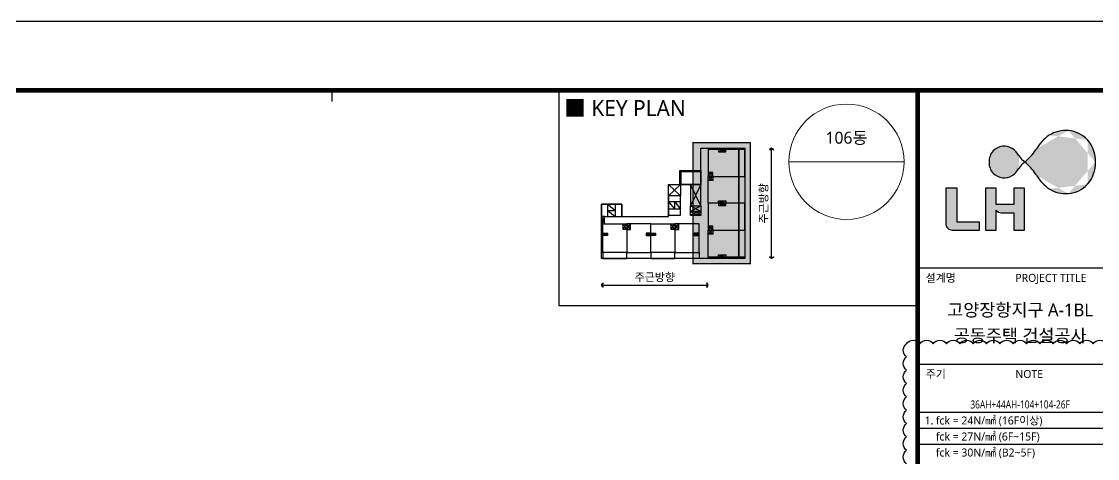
# Model space of a CAD drawing. Header units: millimetres. Extents: x 350420 to 672135, y -312840 to -44390.
# Drawn here: x 587318 to 607490, y -52571 to -44390 of the extents above; entities that cross this region are included whole.
import ezdxf
from ezdxf.enums import TextEntityAlignment as Align
from ezdxf.xclip import XClip

# ---------------------------------------------------------------- set-up
doc = ezdxf.new("R2010")
doc.units = ezdxf.units.MM
doc.header["$LTSCALE"] = 65
doc.header["$XCLIPFRAME"] = 0
for name, pattern in [('FORM_고양장항A-1BL-S-성능$0$HID', [2.3, 1.5, -0.8]), ('HID', [2.5, 2, -0.5]), ('XS-지하주차장$0$HID', [2.3, 1.5, -0.8])]:
    doc.linetypes.add(name, pattern=pattern)
doc.layers.add('211119', color=40, linetype='Continuous', plot=False)
doc.layers.add('FORM_고양장항A-1BL-S-성능$0$DEFPOINT', color=144, linetype='Continuous', plot=False)
for name, color, linetype in [('253', 253, 'Continuous'), ('FORM_고양장항A-1BL-S-성능$0$FORM', 7, 'Continuous'), ('FORM_고양장항A-1BL-S-성능$0$FTEXT', 3, 'Continuous'), ('FORM_고양장항A-1BL-S-성능$0$LH마크', 253, 'Continuous'), ('FORM_고양장항A-1BL-S-성능$0$TEXT', 3, 'Continuous'), ('KEY', 4, 'Continuous'), ('LEADER', 7, 'Continuous'), ('T', 6, 'Continuous'), ('XS-지하주차장$0$B', 9, 'XS-지하주차장$0$HID'), ('XS-지하주차장$0$COL', 2, 'Continuous'), ('XS-지하주차장$0$G', 4, 'XS-지하주차장$0$HID'), ('XS-지하주차장$0$W1-H', 11, 'XS-지하주차장$0$HID')]:
    doc.layers.add(name, color=color, linetype=linetype)
doc.layers.add('TEXT', color=3, linetype='Continuous', lineweight=9)
doc.styles.add('FORM_고양장항A-1BL-S-성능$0$맑은고딕', font='malgun.ttf')
doc.styles.add('맑은고딕', font='malgun.ttf')

# ---------------------------------------------------------------- blocks, each defined once
blk = doc.blocks.new('XS-지하주차장$0$B2-W')
at = {"layer": 'XS-지하주차장$0$W1-H'}
blk.add_arc((115555, 75425), 20500, 0, 48, dxfattribs=at)
blk = doc.blocks.new('XS-지하주차장')
at = {"layer": 'XS-지하주차장$0$B'}
for p, q in [((668060, 150575), (668060, 142515)), ((668460, 150575), (668460, 142515))]:
    blk.add_line(p, q, dxfattribs=at)
at = {"layer": 'XS-지하주차장$0$COL'}
blk.add_arc((655065, 144615), 20500, 0, 48, dxfattribs=at)
at = {"layer": 'XS-지하주차장$0$G'}
for p, q in [((671990, 143805), (671990, 150575)), ((672390, 143150), (672390, 150600))]:
    blk.add_line(p, q, dxfattribs=at)
at = {"layer": 'XS-지하주차장$0$W1-H'}
blk.add_blockref('XS-지하주차장$0$B2-W', (539510, 69190), dxfattribs=at)
blk = doc.blocks.new('FORM_고양장항A-1BL-S-성능')
at = {"layer": 'FORM_고양장항A-1BL-S-성능$0$LH마크'}
h = blk.add_hatch(color=256, dxfattribs=at)
edge = h.paths.add_edge_path()
edge.add_ellipse((777.51, 564.78), major_axis=(-0.02, 19.2), ratio=0.999999, start_angle=220.3161, end_angle=235.7162)
edge.add_ellipse((780.18, 563.8), major_axis=(11.64, 11.64), ratio=1, start_angle=278.372, end_angle=279.7927)
edge.add_ellipse((805.6, 547.01), major_axis=(0.02, 14.03), ratio=0.999999, start_angle=394.9685, end_angle=418.6858, ccw=False)
edge.add_ellipse((802.71, 550.4), major_axis=(0, 9.6), ratio=0.999999, start_angle=354.9364, end_angle=392.3497, ccw=False)
edge.add_ellipse((802.89, 550.83), major_axis=(0, 9.16), ratio=0.999999, start_angle=313.0895, end_angle=355.7979, ccw=False)
edge.add_ellipse((802.25, 550.63), major_axis=(0, 9.76), ratio=0.999999, start_angle=267.1585, end_angle=311.34, ccw=False)
edge.add_ellipse((802.25, 549.67), major_axis=(0, 9.76), ratio=0.999999, start_angle=228.6578, end_angle=272.8393, ccw=False)
edge.add_ellipse((802.89, 549.48), major_axis=(0, 9.16), ratio=0.999999, start_angle=184.2159, end_angle=226.9243, ccw=False)
edge.add_ellipse((802.71, 549.9), major_axis=(0, 9.6), ratio=0.999999, start_angle=147.6519, end_angle=185.0653, ccw=False)
edge.add_ellipse((805.6, 553.3), major_axis=(-0.01, 14.03), ratio=0.999999, start_angle=121.3304, end_angle=145.0478, ccw=False)
edge.add_ellipse((780.18, 536.51), major_axis=(-11.64, 11.64), ratio=1, start_angle=260.2073, end_angle=261.628)
edge.add_ellipse((777.51, 535.53), major_axis=(0.04, 19.2), ratio=0.999999, start_angle=-55.6701, end_angle=-40.27)
edge = h.paths.add_edge_path()
edge.add_ellipse((795.7, 557.01), major_axis=(0.01, 8.99), ratio=0.999999, start_angle=123.2371, end_angle=139.6948, ccw=False)
edge.add_ellipse((788.93, 552.73), major_axis=(-0.701, 0.701), ratio=1, start_angle=70.6407, end_angle=85.406, ccw=False)
edge.add_ellipse((782.63, 549.06), major_axis=(-0.01, 6.3), ratio=0.999999, start_angle=-59.1626, end_angle=-32.4373)
edge.add_ellipse((783.58, 550.59), major_axis=(0, 4.5), ratio=0.999999, start_angle=-32.5934, end_angle=6.8284)
edge.add_ellipse((783.54, 550.24), major_axis=(0, 4.85), ratio=0.999999, start_angle=5.9838, end_angle=45.8059)
edge.add_ellipse((783.51, 550.42), major_axis=(0, 4.7), ratio=0.999999, start_angle=47.0576, end_angle=93.2383)
edge.add_ellipse((783.51, 549.88), major_axis=(0, 4.7), ratio=0.999999, start_angle=86.7617, end_angle=132.9424)
edge.add_ellipse((783.54, 550.07), major_axis=(0, 4.85), ratio=0.999999, start_angle=134.179, end_angle=174.0011)
edge.add_ellipse((783.58, 549.72), major_axis=(0, 4.5), ratio=0.999999, start_angle=173.1716, end_angle=212.5934)
edge.add_ellipse((782.63, 551.24), major_axis=(0.01, 6.3), ratio=0.999999, start_angle=212.4373, end_angle=239.1626)
edge.add_ellipse((788.93, 547.58), major_axis=(0.701, 0.701), ratio=1, start_angle=94.594, end_angle=109.3593, ccw=False)
edge.add_ellipse((795.7, 543.3), major_axis=(0, 8.99), ratio=0.999999, start_angle=400.341, end_angle=416.7988, ccw=False)
h = blk.add_hatch(color=256, dxfattribs=at)
edge = h.paths.add_edge_path()
edge.add_line((768.81, 531.43), (768.81, 541.97))
edge.add_line((768.81, 541.97), (765.28, 541.97))
edge.add_line((765.28, 541.97), (765.28, 530.91))
edge.add_arc((767.28, 530.91), 2, 180, 270)
edge.add_line((767.28, 528.91), (775.79, 528.91))
edge.add_line((775.79, 528.91), (775.79, 531.43))
edge.add_line((775.79, 531.43), (768.81, 531.43))
h = blk.add_hatch(color=256, dxfattribs=at)
edge = h.paths.add_edge_path()
edge.add_line((777.64, 541.97), (777.64, 528.91))
edge.add_line((777.64, 528.91), (781.05, 528.91))
edge.add_line((781.05, 528.91), (781.05, 535.14))
edge.add_ellipse((782.68, 536.29), major_axis=(0, 2), ratio=0.999999, start_angle=125.4475, end_angle=176.5602)
edge.add_line((782.56, 534.3), (786.48, 534.3))
edge.add_line((786.48, 534.3), (786.48, 528.91))
edge.add_line((786.48, 528.91), (789.9, 528.91))
edge.add_line((789.9, 528.91), (789.9, 541.97))
edge.add_line((789.9, 541.97), (786.48, 541.97))
edge.add_line((786.48, 541.97), (786.48, 536.88))
edge.add_line((786.48, 536.88), (781.05, 536.88))
edge.add_line((781.05, 536.88), (781.05, 541.97))
edge.add_line((781.05, 541.97), (777.64, 541.97))
at = {"layer": 'FORM_고양장항A-1BL-S-성능$0$DEFPOINT', "color": 1}
blk.add_line((573.5, 569), (573.5, 572), dxfattribs=at)
at = {"layer": 'FORM_고양장항A-1BL-S-성능$0$DEFPOINT', "linetype": 'FORM_고양장항A-1BL-S-성능$0$HID'}
blk.add_line((820, 467), (757, 467), dxfattribs=at)
at = {"layer": 'FORM_고양장항A-1BL-S-성능$0$DEFPOINT'}
blk.add_lwpolyline([(0, 594), (0, 0), (841, 0), (841, 594), (0, 594)], dxfattribs=at)
at = {"layer": 'FORM_고양장항A-1BL-S-성능$0$FORM'}
for p, q in [((820, 517), (757, 517)), ((820, 487), (757, 487)), ((820, 472), (757, 472)), ((820, 462), (757, 462))]:
    blk.add_line(p, q, dxfattribs=at)
for points in [[(25, 573), (25, 21), (757, 21), (757, 573)], [(26, 572), (26, 22), (756, 22), (756, 572)], [(757, 572), (757, 22), (820, 22), (820, 572)]]:
    blk.add_lwpolyline(points, close=True, dxfattribs=at)
at = {"layer": 'FORM_고양장항A-1BL-S-성능$0$FORM', "const_width": 1}
blk.add_lwpolyline([(25.5, 572.5), (25.5, 21.5), (756.5, 21.5), (756.5, 572.5)], close=True, dxfattribs=at)
blk.add_lwpolyline([(757, 21.5), (820.5, 21.5), (820.5, 572.5), (757, 572.5)], dxfattribs=at)
at = {"layer": 'FORM_고양장항A-1BL-S-성능$0$FORM'}
blk.add_lwpolyline([(757, 21), (821, 21), (821, 573), (757, 573)], dxfattribs=at)
at = {"layer": 'FORM_고양장항A-1BL-S-성능$0$LH마크'}
blk.add_lwpolyline([(768.81, 531.43), (768.81, 541.97), (765.28, 541.97), (765.28, 530.91, 0.414214), (767.28, 528.91), (775.79, 528.91), (775.79, 531.43)], format="xyb", close=True, dxfattribs=at)
blk.add_lwpolyline([(782.56, 534.3), (786.48, 534.3), (786.48, 528.91), (789.9, 528.91), (789.9, 541.97), (786.48, 541.97), (786.48, 536.88), (781.05, 536.88), (781.05, 541.97), (777.64, 541.97), (777.64, 528.91), (781.05, 528.91), (781.05, 535.14)], dxfattribs=at)
for centre, major_axis, ratio, start_param, end_param in [((805.6, 547.01), (0.02, 14.03), 0.999999, 0.610315, 1.024261), ((802.71, 550.4), (0, 9.6), 0.999999, -0.088377, 0.564608), ((802.89, 550.83), (0, 9.16), 0.999999, -0.818743, -0.073341), ((783.54, 550.24), (0, 4.85), 0.999999, 0.104437, 0.799463), ((783.58, 550.59), (0, 4.5), 0.999999, -0.568862, 0.119178), ((802.25, 550.63), (0, 9.76), 0.999999, 4.662795, 5.433907), ((783.51, 550.42), (0, 4.7), 0.999999, 0.82131, 1.627315), ((782.63, 549.06), (-0.01, 6.3), 0.999999, -1.032582, -0.566138), ((788.93, 552.73), (-0.701, 0.701), 1, 1.232913, 1.490615), ((795.7, 557.01), (0.01, 8.99), 0.999999, 2.150893, 2.438135), ((777.51, 564.78), (-0.02, 19.2), 0.999999, 3.845241, 4.114023), ((780.18, 563.8), (11.64, 11.64), 1, 4.858508, 4.883304), ((783.51, 549.88), (0, 4.7), 0.999999, 1.514278, 2.320283), ((782.63, 551.24), (0.01, 6.3), 0.999999, 3.707731, 4.174175), ((788.93, 547.58), (0.701, 0.701), 1, 1.650977, 1.908679), ((795.7, 543.3), (0, 8.99), 0.999999, 0.704083, 0.991325), ((777.51, 535.53), (0.04, 19.2), 0.999999, -0.971627, -0.702844), ((802.25, 549.67), (0, 9.76), 0.999999, 3.990832, 4.761944), ((783.54, 550.07), (0, 4.85), 0.999999, 2.341865, 3.036891), ((783.58, 549.72), (0, 4.5), 0.999999, 3.022415, 3.710455), ((780.18, 536.51), (-11.64, 11.64), 1, 4.541474, 4.56627), ((805.6, 553.3), (-0.01, 14.03), 0.999999, 2.117616, 2.531562), ((802.71, 549.9), (0, 9.6), 0.999999, 2.577013, 3.229998), ((802.89, 549.48), (0, 9.16), 0.999999, 3.215175, 3.960577), ((782.68, 536.29), (0, 2), 0.999999, 2.189471, 3.081556)]:
    blk.add_ellipse(centre, major_axis=major_axis, ratio=ratio, start_param=start_param, end_param=end_param, dxfattribs=at)
at = {"layer": 'FORM_고양장항A-1BL-S-성능$0$FTEXT', "style": 'FORM_고양장항A-1BL-S-성능$0$맑은고딕'}
for s, p in [('설계명', (759, 514)), ('PROJECT TITLE', (787, 514)), ('주기', (759, 484)), ('NOTE', (787, 484))]:
    blk.add_text(s, height=2.5, dxfattribs=at).set_placement(p, align=Align.MIDDLE_LEFT)
at = {"layer": 'FORM_고양장항A-1BL-S-성능$0$TEXT', "color": 6, "style": 'FORM_고양장항A-1BL-S-성능$0$맑은고딕'}
for s, p in [('고양장항지구 A-1BL', (788.5, 504)), ('공동주택 건설공사', (788.5, 496))]:
    blk.add_text(s, height=4, dxfattribs=at).set_placement(p, align=Align.MIDDLE_CENTER)

msp = doc.modelspace()

# ---------------------------------------------------------------- hatches: boundary and pattern name
at = {"layer": '253'}
h = msp.add_hatch(color=256, dxfattribs=at)
h.dxf.hatch_style = 1
h.paths.add_polyline_path([(599905.3, -48925.9), (600981, -48925.9), (600981, -46660.2), (599905.3, -46660.2)])

# ---------------------------------------------------------------- linework, layer by layer
at = {"layer": '211119'}
msp.add_lwpolyline([(603911.5, -52668.9, -0.5205671), (603911.5, -52418.9, -0.5205671), (603911.5, -52168.9, -0.5205671), (603911.5, -51918.9, -0.5205671), (603911.5, -51668.9, -0.5205671), (603911.5, -51418.9, -0.5205671), (603911.5, -51168.9, -0.5205671), (603911.5, -50918.9, -0.5205671), (603911.5, -50668.9, -0.5205671), (603911.5, -50422.7, -0.5205671), (604161.5, -50422.7, -0.5205671), (604411.5, -50422.7, -0.5205671), (604661.5, -50422.7, -0.5205671), (604911.5, -50422.7, -0.5205671), (605161.5, -50422.7, -0.5205671), (605411.5, -50422.7, -0.5205671), (605661.5, -50422.7, -0.5205671), (605911.5, -50422.7, -0.5205671), (606161.5, -50422.7, -0.5205671), (606411.5, -50422.7, -0.5205671), (606661.5, -50422.7, -0.5205671), (606911.5, -50422.7, -0.5205671), (607161.5, -50422.7, -0.5205671), (607411.5, -50422.7, -0.5205671), (607661.5, -50422.7, -0.5205671)], format="xyb", dxfattribs=at)
at = {"layer": 'KEY'}
for p, q in [((600055.3, -47439.7), (600055.3, -46760.2)), ((600055.3, -46760.2), (600881, -46760.2)), ((600387, -46830.3), (600520.6, -46787.1)), ((600520.6, -46830.3), (600387, -46787.1)), ((600881, -46760.2), (600881, -48825.9)), ((599662.8, -47178.5), (600054.6, -47178.5)), ((599662.8, -47439.7), (599662.8, -47178.5)), ((599685.1, -47439.7), (599685.1, -47200.9)), ((599685.1, -47200.9), (600054.6, -47200.9)), ((600054.6, -47178.5), (600054.6, -47439.7)), ((600280.3, -47216.2), (600193.7, -47290)), ((600280.3, -47290), (600193.7, -47216.2)), ((600280.3, -47363.9), (600193.7, -47290)), ((600280.3, -47290), (600193.7, -47363.9)), ((599446.3, -47652.4), (599446.3, -47439.7)), ((599446.3, -47439.7), (599674, -47439.7)), ((599674, -47439.7), (599446.3, -47652.4)), ((599674, -47652.4), (599446.3, -47439.7)), ((599446.3, -48037.4), (599446.3, -47439.7)), ((599446.3, -47439.7), (600055.3, -47439.7)), ((600054.6, -47439.7), (599662.8, -47439.7)), ((599674, -47439.7), (599674, -47652.4)), ((600054.6, -47439.7), (599860.5, -47439.7)), ((599860.5, -47439.7), (599860.5, -47838.9)), ((600055.3, -47439.7), (599860.5, -47838.9)), ((600054.6, -47838.9), (599860.5, -47439.7)), ((600054.6, -47838.9), (600054.6, -47439.7)), ((599674, -47652.4), (599446.3, -47652.4)), ((599674, -47652.4), (599446.3, -47652.4)), ((599446.3, -47652.4), (599446.3, -48014.3)), ((599674, -47766.5), (599446.3, -47766.5)), ((599446.3, -47766.5), (599565.7, -47902.4)), ((599565.7, -47902.4), (599565.7, -47766.5)), ((599565.7, -47766.5), (599674, -47902.4)), ((599674, -48014.3), (599674, -47652.4)), ((600387, -47749.7), (600520.6, -47793)), ((600520.6, -47749.7), (600387, -47793)), ((600387, -47836.3), (600520.6, -47793)), ((600520.6, -47836.3), (600387, -47793)), ((598574.3, -47809.1), (598190, -47809.1)), ((598190, -47809.1), (598190, -48042.7)), ((598190, -47809.1), (598574.3, -47809.1)), ((598190, -48825.9), (598190, -47809.1)), ((598313.1, -48042.7), (598313.1, -47809.1)), ((598313.1, -47809.1), (598449, -47928.5)), ((598313.1, -47928.5), (598449, -47928.5)), ((598313.1, -47928.5), (598449, -48042.7)), ((598449, -47809.1), (598449, -48042.7)), ((598574.3, -48042.7), (598574.3, -47809.1)), ((598574.3, -47809.1), (598574.3, -48037.4)), ((599674, -47902.4), (599446.3, -47902.4)), ((599860.5, -47838.9), (600054.6, -47838.9)), ((599860.5, -47838.9), (600054.6, -47838.9)), ((599860.5, -48021), (599860.5, -47838.9)), ((600054.6, -47838.9), (599860.5, -47944.1)), ((600054.6, -47944.1), (599860.5, -47838.9)), ((600054.6, -47944.1), (599860.5, -47944.1)), ((599987.4, -47944.1), (599860.5, -48021)), ((599987.4, -48021), (599860.5, -47944.1)), ((599987.4, -48021), (599987.4, -47944.1)), ((599987.4, -48021), (600054.6, -47944.1)), ((600054.6, -48021), (599987.4, -47944.1)), ((600054.6, -47838.9), (600054.6, -48021)), ((598190, -48042.7), (598574.3, -48042.7)), ((598248.6, -48042.7), (598190, -48042.7)), ((598190, -48042.7), (598190, -48175.9)), ((598248.6, -48042.7), (598190, -48175.9)), ((598248.6, -48175.9), (598190, -48042.7)), ((598190, -48175.9), (598248.6, -48175.9)), ((598248.6, -48175.9), (598248.6, -48042.7)), ((598574.3, -48037.4), (599446.3, -48037.4)), ((598597.5, -48281.8), (598667.6, -48175.9)), ((598667.6, -48281.8), (598597.5, -48175.9)), ((598737.8, -48281.8), (598667.6, -48175.9)), ((598667.6, -48281.8), (598737.8, -48175.9)), ((599446.3, -48014.3), (599674, -48014.3)), ((599499, -48281.8), (599569.1, -48175.9)), ((599569.1, -48281.8), (599499, -48175.9)), ((599639.3, -48281.8), (599569.1, -48175.9)), ((599569.1, -48281.8), (599639.3, -48175.9)), ((600054.6, -48021), (599860.5, -48021)), ((598304.9, -48354.2), (598216.9, -48399)), ((598304.9, -48399), (598216.9, -48354.2)), ((599030.3, -48354.2), (599118.4, -48399)), ((599030.3, -48399), (599118.4, -48354.2)), ((599206.4, -48354.2), (599118.4, -48399)), ((599206.4, -48399), (599118.4, -48354.2)), ((599931.8, -48354.2), (600019.8, -48399)), ((599931.8, -48399), (600019.8, -48354.2)), ((600280.3, -48222.1), (600193.7, -48296)), ((600280.3, -48296), (600193.7, -48222.1)), ((600280.3, -48369.9), (600193.7, -48296)), ((600280.3, -48296), (600193.7, -48369.9)), ((600387, -48755.7), (600520.6, -48799)), ((600520.6, -48755.7), (600387, -48799)), ((600881, -48825.9), (598190, -48825.9))]:
    msp.add_line(p, q, dxfattribs=at)
for points in [[(600193.7, -46787.1), (600193.7, -47290), (600769.1, -47290), (600769.1, -46787.1)], [(600387, -46787.1), (600387, -46830.3), (600520.6, -46830.3), (600520.6, -46787.1)], [(600881, -47290), (600881, -46787.1), (600769.1, -46787.1), (600769.1, -47290)], [(600193.7, -47216.2), (600193.7, -47290), (600280.3, -47290), (600280.3, -47216.2)], [(600193.7, -47363.9), (600193.7, -47290), (600280.3, -47290), (600280.3, -47363.9)], [(600193.7, -47793), (600193.7, -47290), (600769.1, -47290), (600769.1, -47793)], [(600881, -47290), (600881, -47793), (600769.1, -47793), (600769.1, -47290)], [(600193.7, -47793), (600193.7, -48296), (600769.1, -48296), (600769.1, -47793)], [(600387, -47793), (600387, -47749.7), (600520.6, -47749.7), (600520.6, -47793)], [(600387, -47793), (600387, -47836.3), (600520.6, -47836.3), (600520.6, -47793)], [(600881, -48296), (600881, -47793), (600769.1, -47793), (600769.1, -48296)], [(598216.9, -48175.9), (598667.6, -48175.9), (598667.6, -48713.9), (598216.9, -48713.9)], [(598597.5, -48175.9), (598667.6, -48175.9), (598667.6, -48281.8), (598597.5, -48281.8)], [(598737.8, -48175.9), (598667.6, -48175.9), (598667.6, -48281.8), (598737.8, -48281.8)], [(599118.4, -48175.9), (598667.6, -48175.9), (598667.6, -48713.9), (599118.4, -48713.9)], [(599118.4, -48175.9), (599569.1, -48175.9), (599569.1, -48713.9), (599118.4, -48713.9)], [(599499, -48175.9), (599569.1, -48175.9), (599569.1, -48281.8), (599499, -48281.8)], [(599639.3, -48175.9), (599569.1, -48175.9), (599569.1, -48281.8), (599639.3, -48281.8)], [(600019.8, -48175.9), (599569.1, -48175.9), (599569.1, -48713.9), (600019.8, -48713.9)], [(598216.9, -48354.2), (598304.9, -48354.2), (598304.9, -48399), (598216.9, -48399)], [(599118.4, -48354.2), (599030.3, -48354.2), (599030.3, -48399), (599118.4, -48399)], [(599118.4, -48354.2), (599206.4, -48354.2), (599206.4, -48399), (599118.4, -48399)], [(600019.8, -48354.2), (599931.8, -48354.2), (599931.8, -48399), (600019.8, -48399)], [(600193.7, -48222.1), (600193.7, -48296), (600280.3, -48296), (600280.3, -48222.1)], [(600193.7, -48369.9), (600193.7, -48296), (600280.3, -48296), (600280.3, -48369.9)], [(600193.7, -48799), (600193.7, -48296), (600769.1, -48296), (600769.1, -48799)], [(600881, -48296), (600881, -48799), (600769.1, -48799), (600769.1, -48296)], [(598216.9, -48825.9), (598667.6, -48825.9), (598667.6, -48713.9), (598216.9, -48713.9)], [(599118.4, -48825.9), (598667.6, -48825.9), (598667.6, -48713.9), (599118.4, -48713.9)], [(599118.4, -48825.9), (599569.1, -48825.9), (599569.1, -48713.9), (599118.4, -48713.9)], [(600019.8, -48825.9), (599569.1, -48825.9), (599569.1, -48713.9), (600019.8, -48713.9)], [(600387, -48799), (600387, -48755.7), (600520.6, -48755.7), (600520.6, -48799)]]:
    msp.add_lwpolyline(points, close=True, dxfattribs=at)
at = {"layer": 'LEADER'}
msp.add_lwpolyline([(597390, -49710), (604090, -49710), (604090, -45710), (597390, -45710)], close=True, dxfattribs=at)
at = {"layer": 'LEADER', "linetype": 'HID', "const_width": 25}
msp.add_lwpolyline([(599905.3, -48925.9), (600981, -48925.9), (600981, -46660.2), (599905.3, -46660.2)], close=True, dxfattribs=at)
at = {"layer": 'LEADER'}
for points in [[(601381, -48825.9), (601341, -48802.8), (601346, -48794.1), (601381, -48814.3), (601416, -48794.1), (601421, -48802.8), (601381, -48825.9), (601381, -46760.2), (601341, -46783.3), (601346, -46791.9), (601381, -46771.7), (601416, -46791.9), (601421, -46783.3), (601381, -46760.2)], [(598190, -49325.9), (598213.1, -49285.9), (598221.8, -49290.9), (598201.5, -49325.9), (598221.8, -49360.9), (598213.1, -49365.9), (598190, -49325.9), (600193.7, -49325.9), (600170.6, -49285.9), (600162, -49290.9), (600182.2, -49325.9), (600162, -49360.9), (600170.6, -49365.9), (600193.7, -49325.9)]]:
    msp.add_lwpolyline(points, dxfattribs=at)
at = {"layer": 'TEXT'}
msp.add_line((601705, -47015), (603865, -47015), dxfattribs=at)
msp.add_circle((602785, -47015), 1080, dxfattribs=at)

# ---------------------------------------------------------------- block references
at = {"xscale": 60, "yscale": 60, "zscale": 60}
msp.add_blockref('FORM_고양장항A-1BL-S-성능', (558730, -80030), dxfattribs=at)
ref = msp.add_blockref('XS-지하주차장', (-78140, -199800))
XClip(ref).set_block_clipping_path([(643469.9999999981, 130890.0000000019), (673429.9999999894, 145455.0000000002)])

# ---------------------------------------------------------------- texts
at = {"layer": 'T', "color": 6, "style": '맑은고딕'}
msp.add_text('주근방향', height=150, rotation=90, dxfattribs=at).set_placement((601231, -47793), align=Align.MIDDLE_CENTER)
msp.add_text('주근방향', height=150, dxfattribs=at).set_placement((599191.9, -49175.9), align=Align.MIDDLE_CENTER)
at = {"layer": 'TEXT', "style": '맑은고딕'}
for s, height, p in [('■ KEY PLAN', 300, (597490, -46010)), ('1.', 150, (604250, -51860)), ('fck = 24N/㎟ (16F이상)', 150, (604460, -51860)), ('fck = 27N/㎟ (6F~15F)', 150, (604460, -52160)), ('fck = 30N/㎟ (B2~5F)', 150, (604460, -52460))]:
    msp.add_text(s, height=height, dxfattribs=at).set_placement(p, align=Align.MIDDLE_LEFT)
msp.add_text('106동', height=225, dxfattribs=at).set_placement((602785, -46565), align=Align.MIDDLE_CENTER)
at = {"layer": 'TEXT', "color": 6, "style": '맑은고딕', "width": 0.8}
msp.add_text('36AH+44AH-104+104-26F', height=150, dxfattribs=at).set_placement((606040, -51560), align=Align.MIDDLE_CENTER)

doc.saveas('drawing.dxf')
